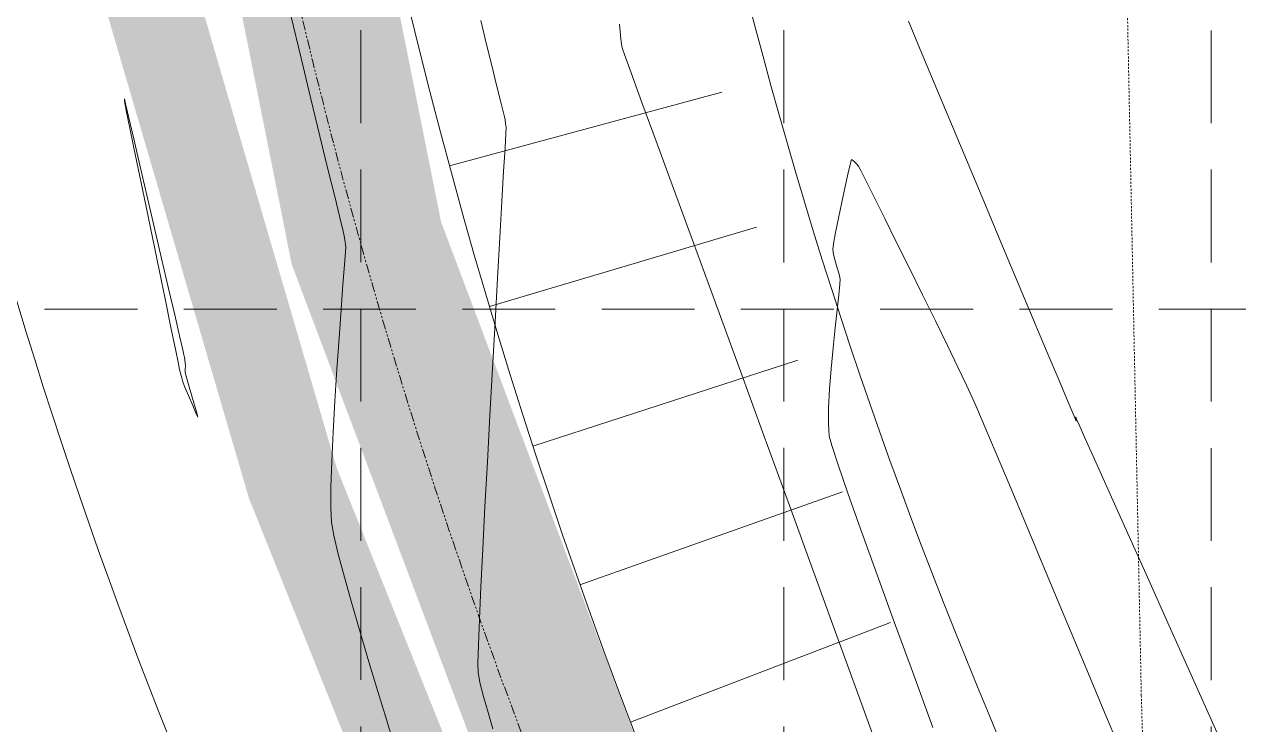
# Model space of a CAD drawing. Extents: x 2140663 to 2528301, y 336313 to 7007653.
# Drawn here: x 2527344.6 to 2527423.1, y 7006362.1 to 7006407.4 of the extents above; entities that cross this region are included whole.
import ezdxf

# ---------------------------------------------------------------- set-up
doc = ezdxf.new("R2010")
doc.units = 0
doc.header["$MEASUREMENT"] = 0
for name, pattern in [('HIDDEN', [0.375, 0.25, -0.125]), ('PHANTOM2', [1.25, 0.625, -0.125, 0.125, -0.125, 0.125, -0.125]), ('xdrc002pt$0$HIDDEN2', [0.1875, 0.125, -0.0625])]:
    doc.linetypes.add(name, pattern=pattern)
for name, color, linetype in [('1 EXISTING CONTOURS', 43, 'Continuous'), ('1 SILT FENCE', 200, 'Continuous'), ('GRID', 254, 'HIDDEN'), ('LIMITS OF DISTURBANCE', 1, 'HIDDEN'), ('xdrc002ar$0$xdrc002ar$0$C-PKNG-FACE-N', 1, 'Continuous'), ('xdrc002ar$0$xdrc002ar$0$C-PKNG-STRP-N', 6, 'Continuous'), ('xdrc002bs$0$v-rail-road-exist-demo', 14, 'xdrc002bs$0$TRACKS'), ('xdrc002bs$0$v-rail-road-exst', 14, 'xdrc002bs$0$TRACKS'), ('xdrc002pt$0$V-ESMT-ACCS-N', 2, 'xdrc002pt$0$HIDDEN2'), ('xdrc002pt$0$v-prop-line', 3, 'PHANTOM2')]:
    doc.layers.add(name, color=color, linetype=linetype)
doc.linetypes.add('xdrc002bs$0$TRACKS', pattern='A,0.15,[130,ltypeshp.shx,S=0.25,R=0,X=0,Y=0],0.15', length=0.3)

msp = doc.modelspace()

# ---------------------------------------------------------------- linework, layer by layer
at = {"layer": '1 EXISTING CONTOURS', "color": 43, "lineweight": 0, "extrusion": (0.9723528283051444, 0.2335165460668399, 0), "elevation": 4093599.644000585}
msp.add_lwpolyline([(6222519.79195677, 600), (6222516.946502245, 600)], dxfattribs=at)
at = {"layer": '1 EXISTING CONTOURS', "color": 43, "lineweight": 0}
for points, elevation in [([(2527374.13099618, 7006407.634309626), (2527374.506181207, 7006406.092835096)], 601), ([(2527383.10662444, 7006407.399362621), (2527383.194030412, 7006406.458613421)], 602), ([(2527383.194030412, 7006406.458613421), (2527383.225180513, 7006406.124502852)], 602), ([(2527383.225180513, 7006406.124502852), (2527383.240997987, 7006405.998117654)], 602), ([(2527362.526603316, 7006405.201955608), (2527363.159571196, 7006402.578705966)], 600), ([(2527375.180547403, 7006403.375855577), (2527375.435991984, 7006402.359794985)], 601), ([(2527351.110369051, 7006402.477713389), (2527351.104634173, 7006402.584563925)], 599), ([(2527351.24416771, 7006401.728661225), (2527351.172079154, 7006402.08286607)], 599), ([(2527375.435991984, 7006402.359794985), (2527375.607786495, 7006401.678316765)], 601), ([(2527384.550676539, 7006402.353965621), (2527385.472414701, 7006399.839665677)], 602), ([(2527375.674062643, 7006401.411143115), (2527375.70397592, 7006401.216075935)], 601), ([(2527375.70397592, 7006401.216075935), (2527375.736061122, 7006400.978988928)], 601), ([(2527351.721528743, 7006399.406100394), (2527351.435217949, 7006400.798073076)], 599), ([(2527375.75233919, 7006400.85413359), (2527375.76375338, 7006400.773907713)], 601), ([(2527375.773916679, 7006400.693626772), (2527375.754306319, 7006400.354126147)], 601), ([(2527352.07939897, 7006397.667741953), (2527351.721528743, 7006399.406100394)], 599), ([(2527385.472414701, 7006399.839665677), (2527386.590342495, 7006396.788722726)], 602), ([(2527398.222794613, 7006398.575050042), (2527398.093841477, 7006398.65315271)], 603), ([(2527364.260915362, 7006398.039127793), (2527364.694235102, 7006396.260955646)], 600), ([(2527375.611788837, 7006397.898341796), (2527375.498962384, 7006395.943259136)], 601), ([(2527397.874789005, 7006397.797166038), (2527397.677610654, 7006396.919258959)], 603), ([(2527398.022371111, 7006398.415255521), (2527397.874789005, 7006397.797166038)], 603), ([(2527398.548406629, 7006398.222338432), (2527398.409071567, 7006398.387564394)], 603), ([(2527399.572241488, 7006396.187383164), (2527399.042594348, 7006397.248271043)], 603), ([(2527364.694235102, 7006396.260955646), (2527365.025948916, 7006394.902632382)], 600), ([(2527397.457351555, 7006395.901908978), (2527397.240527202, 7006394.865490795)], 603), ([(2527365.025948916, 7006394.902632382), (2527365.23852853, 7006394.033236192)], 600), ([(2527353.036113591, 7006394.309736032), (2527353.511719547, 7006392.259671048)], 599), ([(2527353.345354981, 7006391.524339817), (2527352.915013215, 7006393.611862891)], 599), ([(2527365.335197365, 7006393.581077364), (2527365.354058542, 7006393.439963314)], 600), ([(2527365.354058542, 7006393.439963314), (2527365.371663745, 7006393.324573089)], 600), ([(2527365.371663745, 7006393.324573089), (2527365.397412188, 7006393.147799756)], 600), ([(2527365.397412188, 7006393.147799756), (2527365.412774564, 7006393.003196907)], 600), ([(2527375.365144566, 7006393.610850198), (2527375.215375719, 7006390.981715514)], 601), ([(2527387.874639142, 7006393.281575062), (2527389.295483863, 7006389.398660978)], 602), ([(2527408.825754642, 7006390.747368381), (2527407.748042087, 7006393.319034406)], 602), ([(2527396.87581759, 7006392.845574005), (2527396.924601727, 7006392.52359248)], 603), ([(2527353.511719547, 7006392.259671048), (2527353.960410876, 7006390.324517201)], 599), ([(2527397.169708514, 7006391.666918337), (2527397.287826308, 7006391.252925147)], 603), ([(2527402.677403627, 7006389.912713789), (2527401.830022626, 7006391.632227952)], 603), ([(2527397.263533606, 7006389.908093108), (2527397.15918274, 7006388.941150576)], 603), ([(2527403.508098634, 7006388.220819134), (2527402.677403627, 7006389.912713789)], 603), ([(2527389.295483863, 7006389.398660978), (2527390.823055878, 7006385.220418773)], 602), ([(2527397.15918274, 7006388.941150576), (2527397.03359479, 7006387.772106386)], 603), ([(2527410.736925825, 7006386.189722343), (2527409.833662441, 7006388.34319859)], 602), ([(2527404.283659859, 7006386.633454414), (2527403.508098634, 7006388.220819134)], 603), ([(2527364.972481095, 7006387.105687511), (2527364.835883639, 7006385.103032595)], 600), ([(2527354.597260077, 7006385.460328592), (2527354.40210535, 7006386.40342169)], 599), ([(2527354.9548287, 7006386.032547424), (2527354.954929188, 7006386.031836221)], 599), ([(2527354.954929188, 7006386.031836221), (2527354.955443586, 7006386.028175083)], 599), ([(2527354.955443586, 7006386.028175083), (2527354.955777894, 7006386.025793039)], 599), ([(2527396.901188161, 7006386.477638634), (2527396.776381256, 7006385.134425412)], 603), ([(2527404.965639519, 7006385.227530061), (2527404.283659859, 7006386.633454414)], 603), ([(2527411.500705136, 7006384.370136944), (2527410.736925825, 7006386.189722343)], 602), ([(2527354.67436523, 7006385.090839922), (2527354.597260077, 7006385.460328592)], 599), ([(2527390.823055878, 7006385.220418773), (2527392.427534407, 7006380.827286736)], 602), ([(2527405.51558983, 7006384.079956503), (2527404.965639519, 7006385.227530061)], 603), ([(2527354.806791679, 7006384.538953554), (2527354.731786956, 7006384.844099085)], 599), ([(2527355.029596426, 7006384.886356343), (2527355.093002631, 7006384.646505368)], 599), ([(2527374.888146269, 7006385.155671052), (2527374.720766336, 7006382.119962339)], 601), ([(2527396.776381256, 7006385.134425412), (2527396.673592482, 7006383.819144811)], 603), ([(2527354.998668899, 7006383.991456601), (2527354.875648609, 7006384.295776435)], 599), ([(2527355.243324916, 7006384.118396393), (2527355.436694033, 7006383.449873782)], 599), ([(2527396.673592482, 7006383.819144811), (2527396.607240243, 7006382.608474928)], 603), ([(2527412.090160714, 7006382.967639703), (2527411.500705136, 7006384.370136944)], 602), ([(2527412.470452902, 7006382.065427925), (2527412.090160714, 7006382.967639703)], 602), ([(2527355.629240736, 7006382.788781896), (2527355.777095779, 7006382.282965098)], 599), ([(2527355.846544845, 7006382.005418901), (2527355.750423172, 7006382.226904192)], 599), ([(2527355.777095779, 7006382.282965098), (2527355.836389914, 7006382.08026775)], 599), ([(2527355.836389914, 7006382.08026775), (2527355.846544845, 7006382.005418901)], 599), ([(2527374.720766336, 7006382.119962339), (2527374.557596709, 7006379.109930017)], 601), ([(2527396.607240243, 7006382.608474928), (2527396.591742943, 7006381.579093854)], 603), ([(2527412.567759366, 7006382.010858464), (2527412.565614748, 7006382.002511751)], 602), ([(2527412.565614748, 7006382.002511751), (2527412.572303524, 7006381.95263161)], 602), ([(2527412.574585503, 7006381.99672245), (2527412.567759366, 7006382.010858464)], 602), ([(2527412.572303524, 7006381.95263161), (2527412.594890098, 7006381.840145797)], 602), ([(2527412.625744031, 7006381.884569902), (2527412.574585503, 7006381.99672245)], 602), ([(2527412.594890098, 7006381.840145797), (2527412.60674204, 7006381.746698917)], 602), ([(2527412.792406616, 7006381.515234304), (2527412.625744031, 7006381.884569902)], 602), ([(2527364.59192269, 7006381.025302117), (2527364.504002378, 7006379.137909653)], 600), ([(2527392.427534407, 7006380.827286736), (2527394.079098672, 7006376.299703167)], 602), ([(2527396.812550475, 7006380.17698499), (2527397.22547094, 7006378.917485768)], 603), ([(2527374.557596709, 7006379.109930017), (2527374.403677721, 7006376.206174621)], 601), ([(2527414.803991206, 7006377.032600772), (2527413.875326774, 7006379.103646619)], 602), ([(2527415.925714957, 7006374.529935611), (2527414.803991206, 7006377.032600772)], 602), ([(2527364.444890031, 7006376.135278021), (2527364.493141177, 7006375.207721951)], 600), ([(2527411.836919457, 7006369.154716454), (2527410.563680089, 7006372.19824331)], 603), ([(2527418.620312426, 7006368.516231288), (2527417.208491029, 7006371.667272124)], 602), ([(2527365.795078689, 7006369.951566949), (2527366.330177386, 7006368.101656746)], 600), ([(2527400.782789793, 7006368.944093405), (2527402.020215561, 7006365.555058896)], 603), ([(2527420.12917215, 7006365.148434092), (2527418.620312426, 7006368.516231288)], 602), ([(2527366.898226328, 7006366.186791321), (2527367.473777776, 7006364.281667355)], 600), ([(2527373.956685929, 7006365.52908756), (2527374.081317803, 7006364.849649161)], 601), ([(2527374.081317803, 7006364.849649161), (2527374.308184424, 7006363.945542887)], 601), ([(2527402.020215561, 7006365.555058896), (2527403.345554474, 7006361.943014796)], 603), ([(2527421.703063204, 7006361.635501516), (2527420.12917215, 7006365.148434092)], 602), ([(2527374.600713925, 7006362.913649357), (2527374.922334437, 7006361.85084919)], 601), ([(2527399.018098084, 7006362.714626196), (2527400.559797496, 7006358.453619435)], 602)]:
    msp.add_lwpolyline(points, dxfattribs=dict(at, elevation=elevation))
at = {"layer": '1 EXISTING CONTOURS', "color": 43, "lineweight": 0, "extrusion": (0.922607762416249, 0.3857394415007138, 0), "elevation": 5034448.246280892}
msp.add_lwpolyline([(5489245.51626825, 602.0000000000003), (5489247.499234427, 602.0000000000003)], dxfattribs=at)
at = {"layer": '1 EXISTING CONTOURS', "color": 43, "lineweight": 0, "extrusion": (0.970829646264818, 0.2397703024424175, 0), "elevation": 4133578.205728089}
msp.add_lwpolyline([(6196037.398962438, 601), (6196035.909454209, 601)], dxfattribs=at)
at = {"layer": '1 EXISTING CONTOURS', "color": 43, "lineweight": 0, "extrusion": (0.9877691056851415, 0.1559236795806719, 0), "elevation": 3588935.687546792}
msp.add_lwpolyline([(6526632.492180756, 602.0000000000003), (6526632.365133657, 602.0000000000003)], dxfattribs=at)
at = {"layer": '1 EXISTING CONTOURS', "color": 43, "lineweight": 0, "extrusion": (0.9391594584787618, 0.3434814573596061, 0), "elevation": 4780186.394570341}
msp.add_lwpolyline([(5712023.059487917, 602), (5712022.610425569, 602)], dxfattribs=at)
at = {"layer": '1 EXISTING CONTOURS', "color": 43, "lineweight": 0, "extrusion": (0.9225233317885894, 0.3859413197698328, 0), "elevation": 5035649.297169972}
msp.add_lwpolyline([(5488141.390690769, 602), (5488143.733382297, 602)], dxfattribs=at)
at = {"layer": '1 EXISTING CONTOURS', "color": 43, "lineweight": 0, "extrusion": (0.9388745678834678, 0.3442594164022706, 0), "elevation": 4784917.06328178}
msp.add_lwpolyline([(5708060.35062378, 602.0000000000007), (5708059.072818326, 602.0000000000007)], dxfattribs=at)
at = {"layer": '1 EXISTING CONTOURS', "color": 43, "lineweight": 0, "extrusion": (0.9702329344778475, 0.2421736006556142, 0), "elevation": 4148908.571125583}
msp.add_lwpolyline([(6185781.069724094, 601), (6185779.759811056, 601)], dxfattribs=at)
at = {"layer": '1 EXISTING CONTOURS', "color": 43, "lineweight": 0, "extrusion": (0.9388633729076113, 0.3442899461392152, 0), "elevation": 4785102.672959257}
msp.add_lwpolyline([(5707903.47592764, 602.0000000000007), (5707901.455166481, 602.0000000000007)], dxfattribs=at)
at = {"layer": '1 EXISTING CONTOURS', "color": 43, "lineweight": 0, "extrusion": (0.9224638095155769, 0.3860835662573704, 0), "elevation": 5036495.496677394}
msp.add_lwpolyline([(5487362.227141066, 602), (5487364.839360506, 602)], dxfattribs=at)
at = {"layer": '1 EXISTING CONTOURS', "color": 43, "lineweight": 0, "extrusion": (0.9714797026145033, 0.2371227264688816, 0), "elevation": 4116647.583122859}
msp.add_lwpolyline([(6207285.514574656, 599.0000000000003), (6207285.180011978, 599.0000000000003)], dxfattribs=at)
at = {"layer": '1 EXISTING CONTOURS', "color": 43, "lineweight": 0, "extrusion": (0.9891810102014644, 0.1467001331179034, 0), "elevation": 3527847.900646815}
msp.add_lwpolyline([(6559837.317829596, 599.0000000000007), (6559837.536455753, 599.0000000000007)], dxfattribs=at)
at = {"layer": '1 EXISTING CONTOURS', "color": 43, "lineweight": 0, "extrusion": (0.9718916009986444, 0.2354287915873756, 0), "elevation": 4105831.91994006}
msp.add_lwpolyline([(6214449.764899275, 600), (6214447.284545156, 600)], dxfattribs=at)
at = {"layer": '1 EXISTING CONTOURS', "color": 43, "lineweight": 0, "extrusion": (0.9865072694289376, 0.1637174620004274, 0), "elevation": 3640320.670417173}
msp.add_lwpolyline([(6498095.067812825, 599.0000000000003), (6498095.248841878, 599.0000000000003)], dxfattribs=at)
at = {"layer": '1 EXISTING CONTOURS', "color": 43, "lineweight": 0, "extrusion": (0.9734122210061459, 0.2290603588486718, 0), "elevation": 4065043.545056511}
msp.add_lwpolyline([(6241201.615588303, 599), (6241200.691036542, 599)], dxfattribs=at)
at = {"layer": '1 EXISTING CONTOURS', "color": 43, "lineweight": 0, "extrusion": (0.9795694593019831, 0.2011061272135202, 0), "elevation": 3884746.409068733}
msp.add_lwpolyline([(6354990.382177213, 599.0000000000007), (6354991.332174317, 599.0000000000007)], dxfattribs=at)
at = {"layer": '1 EXISTING CONTOURS', "color": 43, "lineweight": 0, "extrusion": (0.9737866828700257, 0.2274631756240822, 0), "elevation": 4054799.435054588}
msp.add_lwpolyline([(6247860.964400662, 599), (6247859.567850031, 599)], dxfattribs=at)
at = {"layer": '1 EXISTING CONTOURS', "color": 43, "lineweight": 0, "extrusion": (0.9705830311282975, 0.2407666498620741, 0), "elevation": 4139935.737881482}
msp.add_lwpolyline([(6191786.820213199, 601.0000000000007), (6191786.544941901, 601.0000000000007)], dxfattribs=at)
at = {"layer": '1 EXISTING CONTOURS', "color": 43, "lineweight": 0, "extrusion": (0.9916079575508961, 0.1292813154393953, 0), "elevation": 3411962.62665882}
msp.add_lwpolyline([(6620860.504790219, 601.0000000000007), (6620860.378878224, 601.0000000000007)], dxfattribs=at)
at = {"layer": '1 EXISTING CONTOURS', "color": 43, "lineweight": 0, "extrusion": (0.9224162222218547, 0.3861972462122976, 0), "elevation": 5037171.711713158}
msp.add_lwpolyline([(5486738.704695687, 602), (5486741.496245565, 602)], dxfattribs=at)
at = {"layer": '1 EXISTING CONTOURS', "color": 43, "lineweight": 0, "extrusion": (0.9717151272266829, 0.23615611683552, 0), "elevation": 4110481.838267963}
msp.add_lwpolyline([(6211372.623217721, 600.0000000000007), (6211370.4323052, 600.0000000000007)], dxfattribs=at)
at = {"layer": '1 EXISTING CONTOURS', "color": 43, "lineweight": 0, "extrusion": (0.9983148631213742, -0.05802959650860983, 0), "elevation": 2116538.194688872}
msp.add_lwpolyline([(7141256.205751033, 601), (7141255.245504386, 601)], dxfattribs=at)
at = {"layer": '1 EXISTING CONTOURS', "color": 43, "lineweight": 0, "extrusion": (0.9920816953190087, 0.1255942268297452, 0), "elevation": 3387326.720470895}
msp.add_lwpolyline([(6633498.152905937, 601.0000000000003), (6633498.071984232, 601.0000000000003)], dxfattribs=at)
at = {"layer": '1 EXISTING CONTOURS', "color": 43, "lineweight": 0, "extrusion": (0.9739459541525721, 0.2267802425032575, 0), "elevation": 4050417.066985936}
msp.add_lwpolyline([(6250701.498357065, 599.0000000000003), (6250699.747810111, 599.0000000000003)], dxfattribs=at)
at = {"layer": '1 EXISTING CONTOURS', "color": 43, "lineweight": 0, "extrusion": (0.9983237841900754, -0.05787591831157392, 0), "elevation": 2117637.472407927}
msp.add_lwpolyline([(7140929.347534148, 601.0000000000007), (7140927.847864528, 601.0000000000007)], dxfattribs=at)
at = {"layer": '1 EXISTING CONTOURS', "color": 43, "lineweight": 0, "extrusion": (0.9577140724488735, -0.2877216631284372, 0), "elevation": 404632.048126501}
msp.add_lwpolyline([(7437313.770258896, 603), (7437313.521857839, 603)], dxfattribs=at)
at = {"layer": '1 EXISTING CONTOURS', "color": 43, "lineweight": 0, "extrusion": (0.7093897528978962, 0.7048164147375272, 0), "elevation": 6731135.124631745}
msp.add_lwpolyline([(3188915.335563372, 603), (3188915.599854825, 603)], dxfattribs=at)
at = {"layer": '1 EXISTING CONTOURS', "color": 43, "lineweight": 0, "extrusion": (0.92237387502964, 0.3862983751749501, 0), "elevation": 5037773.233011281}
msp.add_lwpolyline([(5486183.528804563, 602.0000000000003), (5486186.409487384, 602.0000000000003)], dxfattribs=at)
at = {"layer": '1 EXISTING CONTOURS', "color": 43, "lineweight": 0, "extrusion": (0.9740341204927889, 0.2264012635031867, 0), "elevation": 4047984.616552128}
msp.add_lwpolyline([(6252275.289681481, 599.0000000000007), (6252273.30314212, 599.0000000000007)], dxfattribs=at)
at = {"layer": '1 EXISTING CONTOURS', "color": 43, "lineweight": 0, "extrusion": (0.8877070536159314, 0.4604087172942342, 0), "elevation": 5469396.33711867}
msp.add_lwpolyline([(5055992.494368007, 603.0000000000007), (5055992.798648744, 603.0000000000007)], dxfattribs=at)
at = {"layer": '1 EXISTING CONTOURS', "color": 43, "lineweight": 0, "extrusion": (0.8933501871959513, 0.4493611498972279, 0), "elevation": 5406255.131940379}
msp.add_lwpolyline([(5123451.353282787, 603), (5123452.141277508, 603)], dxfattribs=at)
at = {"layer": '1 EXISTING CONTOURS', "color": 43, "lineweight": 0, "extrusion": (0.9794381129339609, 0.2017448461110264, 0), "elevation": 3888889.570637505}
msp.add_lwpolyline([(6352450.642733975, 599), (6352452.653831358, 599)], dxfattribs=at)
at = {"layer": '1 EXISTING CONTOURS', "color": 43, "lineweight": 0, "extrusion": (0.9740901034105091, 0.226160275994048, 0), "elevation": 4046437.651115782}
msp.add_lwpolyline([(6253274.602051227, 599.0000000000007), (6253272.497523732, 599.0000000000007)], dxfattribs=at)
at = {"layer": '1 EXISTING CONTOURS', "color": 43, "lineweight": 0, "extrusion": (0.9390196714350608, 0.3438634273341536, 0), "elevation": 4782509.338685995}
msp.add_lwpolyline([(5710068.595336527, 602.0000000000003), (5710064.860433236, 602.0000000000003)], dxfattribs=at)
at = {"layer": '1 EXISTING CONTOURS', "color": 43, "lineweight": 0, "extrusion": (0.977356276597446, -0.2116003511234723, 0), "elevation": 987611.9354449708}
msp.add_lwpolyline([(7382544.241381815, 603), (7382543.200461523, 603)], dxfattribs=at)
at = {"layer": '1 EXISTING CONTOURS', "color": 43, "lineweight": 0, "extrusion": (0.8954140355069914, 0.4452344382649264, 0), "elevation": 5382557.921070462}
msp.add_lwpolyline([(5148338.658156806, 603.0000000000007), (5148340.155687604, 603.0000000000007)], dxfattribs=at)
at = {"layer": '1 EXISTING CONTOURS', "color": 43, "lineweight": 0, "extrusion": (0.9794210847977468, 0.2018274972683481, 0), "elevation": 3889425.621248221}
msp.add_lwpolyline([(6352120.318299776, 599.0000000000007), (6352122.448265803, 599.0000000000007)], dxfattribs=at)
at = {"layer": '1 EXISTING CONTOURS', "color": 43, "lineweight": 0, "extrusion": (0.99835820873039, -0.05727902810494342, 0), "elevation": 2121906.525784859}
msp.add_lwpolyline([(7139658.515804873, 601), (7139656.17956031, 601)], dxfattribs=at)
at = {"layer": '1 EXISTING CONTOURS', "color": 43, "lineweight": 0, "extrusion": (0.922332303170334, 0.3863976223121815, 0), "elevation": 5038363.528761053}
msp.add_lwpolyline([(5485638.542405397, 602.0000000000007), (5485641.422023672, 602.0000000000007)], dxfattribs=at)
at = {"layer": '1 EXISTING CONTOURS', "color": 43, "lineweight": 0, "extrusion": (0.9806105568135104, -0.1959666702934384, 0), "elevation": 1105372.542771035}
msp.add_lwpolyline([(7365830.39203919, 603), (7365829.438437702, 603)], dxfattribs=at)
at = {"layer": '1 EXISTING CONTOURS', "color": 43, "lineweight": 0, "extrusion": (0.8959541637609284, 0.4441465258666959, 0), "elevation": 5376300.69752817}
msp.add_lwpolyline([(5154870.876700052, 603), (5154872.600026918, 603)], dxfattribs=at)
at = {"layer": '1 EXISTING CONTOURS', "color": 43, "lineweight": 0, "extrusion": (0.971543220389594, 0.2368623459206147, 0), "elevation": 4114995.490097244}
msp.add_lwpolyline([(6208376.962972646, 600), (6208376.642460992, 600)], dxfattribs=at)
at = {"layer": '1 EXISTING CONTOURS', "color": 43, "lineweight": 0, "extrusion": (0.983701122872781, -0.1798112923562641, 0), "elevation": 1226374.572245355}
msp.add_lwpolyline([(7346652.107117741, 603), (7346651.381866464, 603)], dxfattribs=at)
at = {"layer": '1 EXISTING CONTOURS', "color": 43, "lineweight": 0, "extrusion": (0.9893079550805887, 0.1458415921959989, 0), "elevation": 3522166.226921821}
msp.add_lwpolyline([(6562886.06392852, 600), (6562885.921639252, 600)], dxfattribs=at)
at = {"layer": '1 EXISTING CONTOURS', "color": 43, "lineweight": 0, "extrusion": (0.9919438701858574, -0.1266781686033671, 0), "elevation": 1619478.824301096}
msp.add_lwpolyline([(7270114.817234373, 603.0000000000007), (7270114.442843626, 603.0000000000007)], dxfattribs=at)
at = {"layer": '1 EXISTING CONTOURS', "color": 43, "lineweight": 0, "extrusion": (0.8964558405160384, 0.4431330793392468, 0), "elevation": 5370468.030900611}
msp.add_lwpolyline([(5160945.343987874, 603), (5160947.207128434, 603)], dxfattribs=at)
at = {"layer": '1 EXISTING CONTOURS', "color": 43, "lineweight": 0, "extrusion": (0.9970012204690709, -0.07738582805128479, 0), "elevation": 1977590.878281196}
msp.add_lwpolyline([(7180964.321751741, 600), (7180963.476661002, 600)], dxfattribs=at)
at = {"layer": '1 EXISTING CONTOURS', "color": 43, "lineweight": 0, "extrusion": (0.997326597523507, -0.07307296266188006, 0), "elevation": 2008630.853503985}
msp.add_lwpolyline([(7172344.173231483, 600.0000000000003), (7172343.854451232, 600.0000000000003)], dxfattribs=at)
at = {"layer": '1 EXISTING CONTOURS', "color": 43, "lineweight": 0, "extrusion": (0.9657301337018178, 0.2595482784767977, 0), "elevation": 4259280.487744328}
msp.add_lwpolyline([(6110302.867768453, 603.0000000000007), (6110302.440110891, 603.0000000000007)], dxfattribs=at)
at = {"layer": '1 EXISTING CONTOURS', "color": 43, "lineweight": 0, "extrusion": (0.9793881240927966, 0.2019873817494379, 0), "elevation": 3890462.531339723}
msp.add_lwpolyline([(6351481.151242836, 599.0000000000003), (6351483.166698908, 599.0000000000003)], dxfattribs=at)
at = {"layer": '1 EXISTING CONTOURS', "color": 43, "lineweight": 0, "extrusion": (0.997064608903531, -0.07656478088552722, 0), "elevation": 1983503.662177044}
msp.add_lwpolyline([(7179332.514734954, 600), (7179331.23764276, 600)], dxfattribs=at)
at = {"layer": '1 EXISTING CONTOURS', "color": 43, "lineweight": 0, "extrusion": (0.9572260671426397, 0.2893410727543441, 0), "elevation": 4446527.333910768}
msp.add_lwpolyline([(5975421.395323429, 603), (5975420.93182545, 603)], dxfattribs=at)
at = {"layer": '1 EXISTING CONTOURS', "color": 43, "lineweight": 0, "extrusion": (0.9984092203108371, -0.05638287681829195, 0), "elevation": 2128314.238553349}
msp.add_lwpolyline([(7137746.042689601, 601.0000000000003), (7137743.192896315, 601.0000000000003)], dxfattribs=at)
at = {"layer": '1 EXISTING CONTOURS', "color": 43, "lineweight": 0, "extrusion": (0.981597732102599, 0.190960447032977, 0), "elevation": 3818831.051599091}
msp.add_lwpolyline([(6394824.848181567, 603.0000000000007), (6394824.518143808, 603.0000000000007)], dxfattribs=at)
at = {"layer": '1 EXISTING CONTOURS', "color": 43, "lineweight": 0, "extrusion": (0.9984373521272653, -0.05588250063387976, 0), "elevation": 2131913.273227742}
msp.add_lwpolyline([(7136679.69114111, 603.0000000000007), (7136679.357915455, 603.0000000000007)], dxfattribs=at)
at = {"layer": '1 EXISTING CONTOURS', "color": 43, "lineweight": 0, "extrusion": (0.9222343836908691, 0.3866312733578634, 0), "elevation": 5039753.097052485}
msp.add_lwpolyline([(5484356.553302545, 602), (5484359.160199268, 602)], dxfattribs=at)
at = {"layer": '1 EXISTING CONTOURS', "color": 43, "lineweight": 0, "extrusion": (0.9741787642107885, 0.2257780666068807, 0), "elevation": 4043983.81923896}
msp.add_lwpolyline([(6254855.577103782, 599.0000000000007), (6254853.826638613, 599.0000000000007)], dxfattribs=at)
at = {"layer": '1 EXISTING CONTOURS', "color": 43, "lineweight": 0, "extrusion": (0.9972145641047051, -0.07458627982050811, 0), "elevation": 1997744.804941432}
msp.add_lwpolyline([(7175381.487558165, 600), (7175379.872771475, 600)], dxfattribs=at)
at = {"layer": '1 EXISTING CONTOURS', "color": 43, "lineweight": 0, "extrusion": (0.9950544838643184, -0.0993306304294651, 0), "elevation": 1818948.852979993}
msp.add_lwpolyline([(7222788.348865272, 603), (7222787.657282257, 603)], dxfattribs=at)
at = {"layer": '1 EXISTING CONTOURS', "color": 43, "lineweight": 0, "extrusion": (0.9793657433187902, 0.2020958703527451, 0), "elevation": 3891166.080623106}
msp.add_lwpolyline([(6351048.371665563, 599), (6351050.153743041, 599)], dxfattribs=at)
at = {"layer": '1 EXISTING CONTOURS', "color": 43, "lineweight": 0, "extrusion": (0.9741957865241777, 0.2257046067729657, 0), "elevation": 4043512.152512534}
msp.add_lwpolyline([(6255158.750612626, 599.0000000000007), (6255157.354177271, 599.0000000000007)], dxfattribs=at)
at = {"layer": '1 EXISTING CONTOURS', "color": 43, "lineweight": 0, "extrusion": (0.9974205116459428, -0.071779683392627, 0), "elevation": 2017929.415795695}
msp.add_lwpolyline([(7169729.527472487, 600.0000000000007), (7169727.669286681, 600.0000000000007)], dxfattribs=at)
at = {"layer": '1 EXISTING CONTOURS', "color": 43, "lineweight": 0, "extrusion": (0.9793301511508717, 0.2022682749390296, 0), "elevation": 3892284.060002031}
msp.add_lwpolyline([(6350361.840410965, 599.0000000000007), (6350363.271694124, 599.0000000000007)], dxfattribs=at)
at = {"layer": '1 EXISTING CONTOURS', "color": 43, "lineweight": 0, "extrusion": (0.9984426645418912, -0.05578750417870004, 0), "elevation": 2132570.176467445}
msp.add_lwpolyline([(7136472.786202449, 601), (7136469.800768561, 601)], dxfattribs=at)
at = {"layer": '1 EXISTING CONTOURS', "color": 43, "lineweight": 0, "extrusion": (0.9948094262967313, -0.1017556158212839, 0), "elevation": 1801339.090581096}
msp.add_lwpolyline([(7227197.441559912, 603.0000000000003), (7227196.140338073, 603.0000000000003)], dxfattribs=at)
at = {"layer": '1 EXISTING CONTOURS', "color": 43, "lineweight": 0, "extrusion": (0.9742094388463736, 0.2256456719341944, 0), "elevation": 4043133.736469332}
msp.add_lwpolyline([(6255401.9568736, 599.0000000000007), (6255401.032472614, 599.0000000000007)], dxfattribs=at)
at = {"layer": '1 EXISTING CONTOURS', "color": 43, "lineweight": 0, "extrusion": (0.9742199273125105, 0.2256003839252207, 0), "elevation": 4042842.939257134}
msp.add_lwpolyline([(6255588.977589134, 599.0000000000007), (6255588.643227079, 599.0000000000007)], dxfattribs=at)
at = {"layer": '1 EXISTING CONTOURS', "color": 43, "lineweight": 0, "extrusion": (0.9894561545024004, 0.1448327252982624, 0), "elevation": 3515460.898213847}
msp.add_lwpolyline([(6566468.067999155, 599), (6566467.902336583, 599)], dxfattribs=at)
at = {"layer": '1 EXISTING CONTOURS', "color": 43, "lineweight": 0, "extrusion": (0.9902727932145619, 0.1391394804468868, 0), "elevation": 3477635.763894819}
msp.add_lwpolyline([(6586578.438989915, 599), (6586578.113478005, 599)], dxfattribs=at)
at = {"layer": '1 EXISTING CONTOURS', "color": 43, "lineweight": 0, "extrusion": (0.9932056621772457, 0.1163723017691882, 0), "elevation": 3325532.533542149}
msp.add_lwpolyline([(6664667.667605081, 599), (6664667.439289266, 599)], dxfattribs=at)
at = {"layer": '1 EXISTING CONTOURS', "color": 43, "lineweight": 0, "extrusion": (0.99799329704585, -0.0633196577024365, 0), "elevation": 2078641.481048366}
msp.add_lwpolyline([(7152356.835423892, 599), (7152356.621255238, 599)], dxfattribs=at)
at = {"layer": '1 EXISTING CONTOURS', "color": 43, "lineweight": 0, "extrusion": (0.9739730618353262, 0.2266637924749342, 0), "elevation": 4049669.186764941}
msp.add_lwpolyline([(6251170.29056751, 599.0000000000007), (6251170.543901864, 599.0000000000007)], dxfattribs=at)
at = {"layer": '1 EXISTING CONTOURS', "color": 43, "lineweight": 0, "extrusion": (0.9621715992873888, 0.2724441475325693, 0), "elevation": 4340597.479417995}
msp.add_lwpolyline([(6052780.938480889, 599), (6052781.191218674, 599)], dxfattribs=at)
at = {"layer": '1 EXISTING CONTOURS', "color": 43, "lineweight": 0, "extrusion": (0.9992069394424717, -0.03981823916258247, 0), "elevation": 2246368.774937542}
msp.add_lwpolyline([(7101463.438709954, 599), (7101463.225869337, 599)], dxfattribs=at)
at = {"layer": '1 EXISTING CONTOURS', "color": 43, "lineweight": 0, "extrusion": (0.9617957601084217, 0.2737679963718614, 0), "elevation": 4348923.299222706}
msp.add_lwpolyline([(6046802.106766058, 599.0000000000007), (6046801.557679656, 599.0000000000007)], dxfattribs=at)
at = {"layer": '1 EXISTING CONTOURS', "color": 43, "lineweight": 0, "extrusion": (0.9980081422593202, -0.0630852437904498, 0), "elevation": 2080331.172357175}
msp.add_lwpolyline([(7151868.807450067, 600), (7151866.745266843, 600)], dxfattribs=at)
at = {"layer": '1 EXISTING CONTOURS', "color": 43, "lineweight": 0, "extrusion": (0.9213331221132411, 0.3887740707622715, 0), "elevation": 5052436.297294318}
msp.add_lwpolyline([(5472642.920902272, 599.0000000000007), (5472643.54647906, 599.0000000000007)], dxfattribs=at)
at = {"layer": '1 EXISTING CONTOURS', "color": 43, "lineweight": 0, "extrusion": (0.9060146283350037, 0.4232463741640149, 0), "elevation": 5255293.026701028}
msp.add_lwpolyline([(5278170.35108105, 603.0000000000007), (5278171.247658551, 603.0000000000007)], dxfattribs=at)
at = {"layer": '1 EXISTING CONTOURS', "color": 43, "lineweight": 0, "extrusion": (0.9197417828285196, 0.3925239520327601, 0), "elevation": 5074687.523553589}
msp.add_lwpolyline([(5452015.395401317, 599.0000000000007), (5452016.10564463, 599.0000000000007)], dxfattribs=at)
at = {"layer": '1 EXISTING CONTOURS', "color": 43, "lineweight": 0, "extrusion": (0.9601060219732445, 0.2796362397306761, 0), "elevation": 4385767.89647071}
msp.add_lwpolyline([(6020130.771697493, 599.0000000000003), (6020130.083136156, 599.0000000000003)], dxfattribs=at)
at = {"layer": '1 EXISTING CONTOURS', "color": 43, "lineweight": 0, "extrusion": (0.9984144413571228, -0.056290348102892, 0), "elevation": 2128965.680294514}
msp.add_lwpolyline([(7137540.25283661, 600.0000000000007), (7137538.229974412, 600.0000000000007)], dxfattribs=at)
at = {"layer": '1 EXISTING CONTOURS', "color": 43, "lineweight": 0, "extrusion": (0.9165458245348045, 0.3999296832292091, 0), "elevation": 5118543.960836017}
msp.add_lwpolyline([(5410885.95891965, 603.0000000000007), (5410886.690045602, 603.0000000000007)], dxfattribs=at)
at = {"layer": '1 EXISTING CONTOURS', "color": 43, "lineweight": 0, "extrusion": (0.9188365493729758, 0.3946383097677709, 0), "elevation": 5087213.676369196}
msp.add_lwpolyline([(5440328.667427937, 599), (5440329.249628702, 599)], dxfattribs=at)
at = {"layer": '1 EXISTING CONTOURS', "color": 43, "lineweight": 0, "extrusion": (0.9199878965836474, 0.3919467695231029, 0), "elevation": 5071312.127361876}
msp.add_lwpolyline([(5455177.166584474, 603.0000000000007), (5455178.49811691, 603.0000000000007)], dxfattribs=at)
at = {"layer": '1 EXISTING CONTOURS', "color": 43, "lineweight": 0, "extrusion": (0.919467478358829, 0.3931660670002646, 0), "elevation": 5078545.25154548}
msp.add_lwpolyline([(5448447.282776929, 602.0000000000007), (5448447.62942215, 602.0000000000007)], dxfattribs=at)
at = {"layer": '1 EXISTING CONTOURS', "color": 43, "lineweight": 0, "extrusion": (0.9979246948412389, 0.06439179626334793, 0), "elevation": 2973304.96774215}
msp.add_lwpolyline([(6829097.592846323, 603.0000000000007), (6829096.8198279, 603.0000000000007)], dxfattribs=at)
at = {"layer": '1 EXISTING CONTOURS', "color": 43, "lineweight": 0, "extrusion": (0.9211771400419754, 0.3891435167956507, 0), "elevation": 5054677.171565361}
msp.add_lwpolyline([(5470592.556551374, 603), (5470594.419549687, 603)], dxfattribs=at)
at = {"layer": '1 EXISTING CONTOURS', "color": 43, "lineweight": 0, "extrusion": (0.9120751205398184, 0.410023138971785, 0), "elevation": 5177968.868998404}
msp.add_lwpolyline([(5354047.613311777, 602), (5354048.53843528, 602)], dxfattribs=at)
at = {"layer": '1 EXISTING CONTOURS', "color": 43, "lineweight": 0, "extrusion": (0.9651420135708535, 0.2617267537727055, 0), "elevation": 4273053.988177237}
msp.add_lwpolyline([(6100665.162087348, 603), (6100664.508613886, 603)], dxfattribs=at)
at = {"layer": '1 EXISTING CONTOURS', "color": 43, "lineweight": 0, "extrusion": (0.9123379232125456, 0.4094380464346464, 0), "elevation": 5174533.698891804}
msp.add_lwpolyline([(5357365.961015122, 602.0000000000003), (5357367.679463421, 602.0000000000003)], dxfattribs=at)
at = {"layer": '1 EXISTING CONTOURS', "color": 43, "lineweight": 0, "extrusion": (0.9995057417487249, -0.03143679709085551, 0), "elevation": 2305857.213942227}
msp.add_lwpolyline([(7082368.422296134, 600.0000000000007), (7082366.760186073, 600.0000000000007)], dxfattribs=at)
at = {"layer": '1 EXISTING CONTOURS', "color": 43, "lineweight": 0, "extrusion": (0.9217754095029802, 0.3877242505126719, 0), "elevation": 5046245.323836774}
msp.add_lwpolyline([(5478368.998192391, 603), (5478371.323686884, 603)], dxfattribs=at)
at = {"layer": '1 EXISTING CONTOURS', "color": 43, "lineweight": 0, "extrusion": (0.9451601385571986, 0.3266072756117614, 0), "elevation": 4677129.441958901}
msp.add_lwpolyline([(5796683.746235298, 603.0000000000003), (5796681.819925478, 603.0000000000003)], dxfattribs=at)
at = {"layer": '1 EXISTING CONTOURS', "color": 43, "lineweight": 0, "extrusion": (0.9999869187944052, -0.005114903720714426, 0), "elevation": 2491494.444553059}
msp.add_lwpolyline([(7019213.050594721, 600.0000000000003), (7019211.709234091, 600.0000000000003)], dxfattribs=at)
at = {"layer": '1 EXISTING CONTOURS', "color": 43, "lineweight": 0, "extrusion": (0.9221319080687674, 0.3868756184117249, 0), "elevation": 5041200.504414991}
msp.add_lwpolyline([(5483008.882558426, 603.0000000000003), (5483011.601573179, 603.0000000000003)], dxfattribs=at)
at = {"layer": '1 EXISTING CONTOURS', "color": 43, "lineweight": 0, "extrusion": (0.9426151531316144, 0.3338812260170722, 0), "elevation": 4721661.290777382}
msp.add_lwpolyline([(5760466.525678955, 603), (5760464.070582834, 603)], dxfattribs=at)
at = {"layer": '1 EXISTING CONTOURS', "color": 43, "lineweight": 0, "extrusion": (0.9986819994004575, -0.05132508230392446, 0), "elevation": 2164440.487264236}
msp.add_lwpolyline([(7126859.497415856, 601), (7126856.776952343, 601)], dxfattribs=at)
at = {"layer": '1 EXISTING CONTOURS', "color": 43, "lineweight": 0, "extrusion": (0.9396092559717658, 0.3422490994760756, 0), "elevation": 4772688.849373277}
msp.add_lwpolyline([(5718257.67442962, 602), (5718252.798363554, 602)], dxfattribs=at)
at = {"layer": '1 EXISTING CONTOURS', "color": 43, "lineweight": 0, "extrusion": (0.9847767659349542, 0.1738238225177797, 0), "elevation": 3706764.752494437}
msp.add_lwpolyline([(6460399.360893758, 600.0000000000007), (6460398.504737774, 600.0000000000007)], dxfattribs=at)
at = {"layer": '1 EXISTING CONTOURS', "color": 43, "lineweight": 0, "extrusion": (0.9223652989426127, 0.3863188518652757, 0), "elevation": 5037889.463485645}
msp.add_lwpolyline([(5486048.23998284, 603), (5486051.283539812, 603)], dxfattribs=at)
at = {"layer": '1 EXISTING CONTOURS', "color": 43, "lineweight": 0, "extrusion": (0.9734902398331468, 0.2287285573547882, 0), "elevation": 4062922.7121513}
msp.add_lwpolyline([(6242556.592089362, 600.0000000000007), (6242555.352359971, 600.0000000000007)], dxfattribs=at)
at = {"layer": '1 EXISTING CONTOURS', "color": 43, "lineweight": 0, "extrusion": (0.9410876463844203, 0.3381627445811153, 0), "elevation": 4747798.595947858}
msp.add_lwpolyline([(5738940.681486162, 603.0000000000003), (5738937.769836142, 603.0000000000003)], dxfattribs=at)
at = {"layer": '1 EXISTING CONTOURS', "color": 43, "lineweight": 0, "extrusion": (0.9125672485980151, 0.408926664313112, 0), "elevation": 5171530.362847421}
msp.add_lwpolyline([(5360257.026661817, 602), (5360260.1635961, 602)], dxfattribs=at)
at = {"layer": '1 EXISTING CONTOURS', "color": 43, "lineweight": 0, "extrusion": (0.998796147486904, -0.04905360094140534, 0), "elevation": 2180643.828999996}
msp.add_lwpolyline([(7121915.657542177, 601), (7121913.205189964, 601)], dxfattribs=at)
at = {"layer": '1 EXISTING CONTOURS', "color": 43, "lineweight": 0, "extrusion": (0.9672025880063703, 0.2540062081008644, 0), "elevation": 4224136.17513831}
msp.add_lwpolyline([(6134615.869480408, 600), (6134614.32284505, 600)], dxfattribs=at)
at = {"layer": '1 EXISTING CONTOURS', "color": 43, "lineweight": 0, "extrusion": (0.9400696790180245, 0.3409824021719425, 0), "elevation": 4764981.35568697}
msp.add_lwpolyline([(5724679.110106681, 603), (5724675.814188831, 603)], dxfattribs=at)
at = {"layer": '1 EXISTING CONTOURS', "color": 43, "lineweight": 0, "extrusion": (0.9632809311222068, 0.2684955264735979, 0), "elevation": 4315742.265184583}
msp.add_lwpolyline([(6070517.936442265, 600.0000000000007), (6070516.160991048, 600.0000000000007)], dxfattribs=at)
at = {"layer": '1 EXISTING CONTOURS', "color": 43, "lineweight": 0, "extrusion": (0.9398035409692109, 0.341715238732095, 0), "elevation": 4769439.457631673}
msp.add_lwpolyline([(5720963.308649227, 602), (5720958.461708823, 602)], dxfattribs=at)
at = {"layer": '1 EXISTING CONTOURS', "color": 43, "lineweight": 0, "extrusion": (0.9989596700496245, -0.04560238605978571, 0), "elevation": 2205237.603695977}
msp.add_lwpolyline([(7114336.393681441, 601.0000000000007), (7114334.290171675, 601.0000000000007)], dxfattribs=at)
at = {"layer": '1 EXISTING CONTOURS', "color": 43, "lineweight": 0, "extrusion": (0.9992102977154668, -0.03973387647044499, 0), "elevation": 2246987.976856783}
msp.add_lwpolyline([(7101258.361229252, 601.0000000000007), (7101256.687264957, 601.0000000000007)], dxfattribs=at)
at = {"layer": '1 EXISTING CONTOURS', "color": 43, "lineweight": 0, "extrusion": (0.922641967933277, 0.3856576188903959, 0), "elevation": 5033955.876268292}
msp.add_lwpolyline([(5489651.108288814, 603), (5489654.59399284, 603)], dxfattribs=at)
at = {"layer": '1 EXISTING CONTOURS', "color": 43, "lineweight": 0, "extrusion": (0.9587051358997593, 0.2844019381077149, 0), "elevation": 4415623.748248437}
msp.add_lwpolyline([(5998253.200451938, 600.0000000000003), (5998251.203106399, 600.0000000000003)], dxfattribs=at)
at = {"layer": '1 EXISTING CONTOURS', "color": 43, "lineweight": 0, "extrusion": (0.999620474858405, -0.02754825300916208, 0), "elevation": 2333401.601229692}
msp.add_lwpolyline([(7073332.911290329, 601.0000000000003), (7073331.74748587, 601.0000000000003)], dxfattribs=at)
at = {"layer": '1 EXISTING CONTOURS', "color": 43, "lineweight": 0, "extrusion": (0.9400422537557523, 0.3410580026239026, 0), "elevation": 4765437.942221997}
msp.add_lwpolyline([(5724292.067971614, 602.0000000000007), (5724287.335941337, 602.0000000000007)], dxfattribs=at)
at = {"layer": '1 EXISTING CONTOURS', "color": 43, "lineweight": 0, "extrusion": (0.9999160404436125, 0.01295808873129676, 0), "elevation": 2617950.865699516}
msp.add_lwpolyline([(6973027.915288736, 601.0000000000007), (6973027.341757948, 601.0000000000007)], dxfattribs=at)
at = {"layer": '1 EXISTING CONTOURS', "color": 43, "lineweight": 0, "extrusion": (0.9227246484767949, 0.3854597554782798, 0), "elevation": 5032778.540692648}
msp.add_lwpolyline([(5490726.87772043, 603), (5490730.481028569, 603)], dxfattribs=at)
at = {"layer": '1 EXISTING CONTOURS', "color": 43, "lineweight": 0, "extrusion": (0.9561626992974264, 0.292835948053274, 0), "elevation": 4468289.832672533}
msp.add_lwpolyline([(5959120.133557409, 600.0000000000003), (5959118.229398387, 600.0000000000003)], dxfattribs=at)
at = {"layer": '1 EXISTING CONTOURS', "color": 43, "lineweight": 0, "extrusion": (0.9620876721720875, 0.272740372982245, 0), "elevation": 4342473.980625413}
msp.add_lwpolyline([(6051419.367277835, 601.0000000000007), (6051418.294721187, 601.0000000000007)], dxfattribs=at)
at = {"layer": '1 EXISTING CONTOURS', "color": 43, "lineweight": 0, "extrusion": (0.9552982910997463, 0.2956436622386896, 0), "elevation": 4485777.01829751}
msp.add_lwpolyline([(5945965.745177712, 600), (5945964.005876987, 600)], dxfattribs=at)
at = {"layer": '1 EXISTING CONTOURS', "color": 43, "lineweight": 0, "extrusion": (0.9227827140729543, 0.3853207269381606, 0), "elevation": 5031951.212160666}
msp.add_lwpolyline([(5491481.437168072, 603.0000000000007), (5491485.089100473, 603.0000000000007)], dxfattribs=at)
at = {"layer": '1 SILT FENCE', "color": 200, "linetype": 'Continuous', "lineweight": 0, "const_width": 10}
msp.add_lwpolyline([(2527399.081934685, 7006315.288383235), (2527391.900589671, 7006326.489594969), (2527366.741728181, 7006393.255902261), (2527354.340679787, 7006455.342112081), (2527350.22266781, 7006657.083685357)], dxfattribs=at)
at = {"layer": 'GRID', "color": 253, "linetype": 'HIDDEN', "lineweight": 0, "ltscale": 24}
for p, q in [((2527366.415647264, 7006032.016217309), (2527366.29970966, 7007623.616497753)), ((2527393.70391521, 7006032.011927022), (2527393.789998551, 7007623.565466588)), ((2527421.368363672, 7006032.007577593), (2527421.22060479, 7007623.464267181)), ((2527228.947377252, 7006388.976747248), (2528272.331315909, 7006388.976747248))]:
    msp.add_line(p, q, dxfattribs=at)
at = {"layer": 'LIMITS OF DISTURBANCE', "ltscale": 70, "const_width": 6}
msp.add_lwpolyline([(2527323.279507909, 7007478.034385583), (2527323.279507909, 7007463.102355542), (2527345.362386929, 7006446.874516389, 0.3527120601780434), (2527681.725039883, 7006131.321992346), (2528205.897920626, 7006144.525554366), (2528183.386823632, 7007495.015237641)], format="xyb", close=True, dxfattribs=at)
at = {"layer": 'xdrc002ar$0$xdrc002ar$0$C-PKNG-FACE-N', "color": 7, "linetype": 'Continuous', "lineweight": 0}
msp.add_arc((2527731.944868506, 7006495.461958744), 372.7365509038806, 184.2893280860441, 211.1078637476755, dxfattribs=at)
at = {"layer": 'xdrc002ar$0$xdrc002ar$0$C-PKNG-STRP-N', "color": 7, "linetype": 'Continuous', "lineweight": 0}
for p, q in [((2527389.704810408, 7006403.007534528), (2527372.10729154, 7006398.253653631)), ((2527391.941568916, 7006394.289917503), (2527374.689169066, 7006389.156259946)), ((2527394.617618512, 7006385.696973086), (2527377.501006402, 7006380.127293547)), ((2527397.510789119, 7006377.174714291), (2527380.540981854, 7006371.172599483)), ((2527400.619251985, 7006368.728531847), (2527383.807173908, 7006362.297842032))]:
    msp.add_line(p, q, dxfattribs=at)
at = {"layer": 'xdrc002bs$0$v-rail-road-exist-demo', "color": 7, "lineweight": 0, "ltscale": 0.1}
for points in [[(2527406.993449498, 7006362.756524464, -0.09478221637200092), (2527381.057631789, 7006484.5604538), (2527380.075487219, 7006534.679831288)], [(2527406.993449498, 7006362.756524464, 0.2893170627698015), (2527718.472789923, 7006137.537521685, 0.2893170627698015)]]:
    msp.add_lwpolyline(points, format="xyb", dxfattribs=at)
at = {"layer": 'xdrc002bs$0$v-rail-road-exst', "color": 7, "lineweight": 0, "ltscale": 0.1}
msp.add_lwpolyline([(2527329.612689179, 7006488.599018269, 0.1754023176800247), (2527409.052752624, 7006268.680676657, 0.02902946981657823), (2527447.886468883, 7006227.158564671, 0.06767570571352022), (2527510.611701932, 7006181.840893986, 0.01454100416896879), (2527558.661133012, 7006157.949311711, 0.01454100416896879)], format="xyb", dxfattribs=at)
at = {"layer": 'xdrc002pt$0$V-ESMT-ACCS-N', "color": 7, "lineweight": 0}
msp.add_line((2527416.815658904, 7006364.025963987), (2527404.37454192, 7006976.802387302), dxfattribs=at)
msp.add_arc((2527540.790072799, 7006366.544832123), 123.9999999892547, 181.1639551651033, 213.9739640355211, dxfattribs=at)
at = {"layer": 'xdrc002pt$0$v-prop-line', "color": 7, "lineweight": 0}
msp.add_arc((2527731.94322961, 7006495.76971355), 379.6700000006037, 181.1630531336929, 242.8448308904258, dxfattribs=at)

doc.saveas('drawing.dxf')
